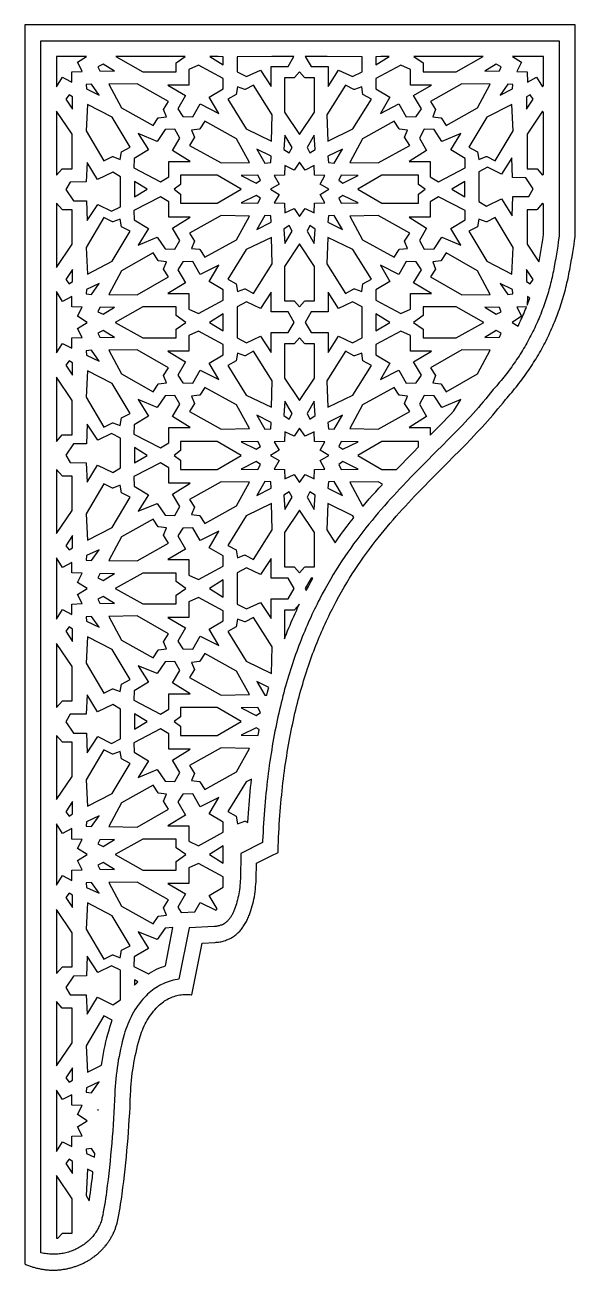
# Model space of a CAD drawing. Extents: x -1513 to 1512, y -590 to 595.
# Drawn here: x -522 to 0, y -590 to 590 of the extents above; entities that cross this region are included whole.
import ezdxf

# ---------------------------------------------------------------- set-up
doc = ezdxf.new("R2010")
doc.units = 0
doc.layers.add('LAYER_1', color=18, linetype='CONTINUOUS')
doc.layers.add('LAYER_2', color=150, linetype='CONTINUOUS')

msp = doc.modelspace()

# ---------------------------------------------------------------- linework, layer by layer
at = {"layer": 'LAYER_1'}
for points in [[(-522, -584), (-521.2, -584.4), (-520.4, -584.8), (-519.5, -585.1), (-518.7, -585.4), (-517.8, -585.7), (-517, -586.1), (-516.1, -586.3), (-515.3, -586.6), (-514.4, -586.9), (-513.6, -587.1), (-512.7, -587.4), (-511.9, -587.6), (-511, -587.8), (-510.2, -588.1), (-509.3, -588.2), (-508.4, -588.4), (-507.6, -588.6), (-506.7, -588.8), (-505.9, -588.9), (-505, -589), (-504.1, -589.2), (-503.3, -589.3), (-502.4, -589.4), (-501.6, -589.5), (-500.7, -589.6), (-499.9, -589.6), (-499, -589.7), (-498.1, -589.7), (-497.3, -589.7), (-496.4, -589.8), (-495.6, -589.8), (-494.7, -589.8), (-493.9, -589.8), (-493, -589.7), (-492.2, -589.7), (-491.3, -589.7), (-490.5, -589.6), (-489.6, -589.5), (-488.8, -589.5), (-487.9, -589.4), (-487.1, -589.3), (-486.3, -589.2), (-485.4, -589), (-484.6, -588.9), (-483.8, -588.8), (-483, -588.6), (-482.1, -588.5), (-481.3, -588.3), (-480.5, -588.1), (-479.7, -587.9), (-478.9, -587.7), (-478.1, -587.5), (-477.3, -587.3), (-476.5, -587), (-475.7, -586.8), (-474.9, -586.5), (-474.1, -586.3), (-473.3, -586), (-472.5, -585.7), (-471.7, -585.4), (-471, -585.1), (-470.2, -584.8), (-469.4, -584.5), (-468.7, -584.2), (-467.9, -583.8), (-467.2, -583.5), (-466.4, -583.1), (-465.7, -582.7), (-464.9, -582.4), (-464.2, -582), (-463.5, -581.6), (-462.8, -581.2), (-462.1, -580.8), (-461.3, -580.3), (-460.6, -579.9), (-459.9, -579.5), (-459.3, -579), (-458.6, -578.6), (-457.9, -578.1), (-457.2, -577.6), (-456.6, -577.1), (-455.9, -576.6), (-455.3, -576.1), (-454.6, -575.6), (-454, -575.1), (-453.3, -574.6), (-452.7, -574), (-452.1, -573.5), (-451.5, -572.9), (-450.9, -572.4), (-450.3, -571.8), (-449.7, -571.2), (-449.1, -570.6), (-448.6, -570), (-448, -569.4), (-447.5, -568.8), (-446.9, -568.2), (-446.4, -567.6), (-445.8, -567), (-445.3, -566.3), (-444.8, -565.7), (-444.3, -565), (-443.8, -564.3), (-443.3, -563.7), (-442.8, -563), (-442.4, -562.3), (-441.9, -561.6), (-441.5, -560.9), (-441, -560.2), (-440.6, -559.5), (-440.2, -558.8), (-439.8, -558), (-439.4, -557.3), (-439, -556.6), (-438.6, -555.8), (-438.2, -555), (-437.9, -554.3), (-437.5, -553.5), (-437.2, -552.7), (-436.9, -551.9), (-436.6, -551.2), (-436.3, -550.4), (-436, -549.6), (-435.7, -548.7), (-435.4, -547.9), (-435.1, -547.1), (-434.9, -546.3), (-434.7, -545.4), (-434.3, -543.8), (-433.6, -540.6), (-433, -537.3), (-432.4, -534), (-431.8, -530.7), (-431.3, -527.4), (-430.7, -524.1), (-430.3, -520.8), (-429.8, -517.4), (-429.1, -511.6), (-428.3, -505.8), (-427.7, -499.9), (-427, -494.1), (-426.4, -488.2), (-425.8, -482.4), (-425.3, -476.5), (-424.8, -470.7), (-424.3, -464.8), (-423.8, -458.9), (-423.4, -453), (-423.1, -447.1), (-422.7, -441.2), (-422.4, -435.3), (-422.1, -429.4), (-421.9, -423.5), (-421.7, -420.1), (-421.5, -416.7), (-421.2, -413.4), (-420.9, -410), (-420.6, -406.6), (-420.2, -403.3), (-419.7, -400), (-419.2, -396.6), (-418.7, -393.3), (-418.1, -390.1), (-417.4, -386.8), (-416.7, -383.5), (-416, -380.3), (-415.2, -377.1), (-414.4, -373.9), (-413.5, -370.7), (-412.9, -368.6), (-412.2, -366.5), (-411.5, -364.5), (-410.7, -362.5), (-409.8, -360.5), (-409, -358.5), (-408, -356.6), (-407.1, -354.8), (-406, -353), (-405, -351.2), (-403.9, -349.5), (-402.7, -347.8), (-401.5, -346.2), (-400.2, -344.6), (-399, -343.1), (-397.6, -341.6), (-396.5, -340.5), (-395.4, -339.5), (-394.3, -338.4), (-393.2, -337.5), (-392, -336.5), (-390.8, -335.7), (-389.6, -334.8), (-388.4, -334.1), (-387.1, -333.3), (-385.9, -332.6), (-384.6, -332), (-383.3, -331.4), (-382, -330.9), (-380.7, -330.4), (-379.3, -330), (-378, -329.7), (-376.6, -329.3), (-375.2, -329.1), (-373.8, -328.9), (-372.4, -328.7), (-371, -328.6), (-369.6, -328.6), (-368.2, -328.6), (-366.8, -328.7), (-365.3, -328.8), (-364.2, -329), (-363.8, -329), (-354, -279.9), (-341.8, -279.3), (-340.7, -279.2), (-339.6, -279.1), (-338.5, -279), (-337.4, -278.8), (-336.3, -278.6), (-335.2, -278.3), (-334.1, -278), (-333, -277.7), (-331.9, -277.4), (-330.8, -277), (-329.8, -276.6), (-329, -276.3), (-328.2, -276), (-327.4, -275.6), (-326.7, -275.2), (-325.9, -274.8), (-325.1, -274.3), (-324.4, -273.8), (-323.7, -273.3), (-322.9, -272.8), (-322.2, -272.2), (-321.5, -271.6), (-320.8, -271), (-320.1, -270.3), (-319.4, -269.6), (-318.8, -268.9), (-318.1, -268.2), (-317.4, -267.5), (-316.8, -266.7), (-316.2, -265.9), (-315.6, -265), (-315, -264.2), (-314.4, -263.3), (-313.8, -262.4), (-313.2, -261.5), (-312.7, -260.5), (-312.1, -259.5), (-311.6, -258.5), (-311.1, -257.5), (-310.6, -256.4), (-310.1, -255.3), (-309.7, -254.2), (-309.2, -253.1), (-308.5, -251.1), (-307.8, -249), (-307.1, -247), (-306.5, -244.8), (-305.9, -242.7), (-305.4, -240.5), (-305, -238.3), (-304.5, -236.1), (-304.1, -233.7), (-303.8, -231.4), (-303.5, -229), (-303.3, -226.6), (-303.1, -224.2), (-302.9, -221.8), (-302.8, -219.4), (-302.6, -204.3), (-288.1, -196.9), (-282.7, -194.3), (-282.1, -194), (-282.1, -192.3), (-281.9, -188.1), (-281.7, -183.8), (-281.5, -179.7), (-281.3, -175.5), (-281.1, -171.4), (-280.9, -167.3), (-280.6, -163.3), (-280.3, -159.2), (-280, -155.2), (-279.7, -151.3), (-279.4, -147.4), (-279, -143.5), (-278.6, -139.6), (-278.2, -135.8), (-277.8, -132), (-277.4, -128.2), (-276.9, -124.5), (-276.5, -120.8), (-276, -117.1), (-275.5, -113.4), (-275, -109.8), (-274.5, -106.2), (-273.9, -102.7), (-273.3, -99.2), (-272.8, -95.7), (-272.2, -92.2), (-271.5, -88.7), (-270.9, -85.3), (-270.3, -81.9), (-269.6, -78.6), (-268.9, -75.3), (-268.2, -72), (-267.5, -68.7), (-266.8, -65.4), (-266.1, -62.2), (-265.3, -59), (-264.5, -55.9), (-263.7, -52.7), (-262.9, -49.6), (-262.1, -46.5), (-261.3, -43.5), (-260.5, -40.4), (-259.6, -37.4), (-258.7, -34.5), (-257.8, -31.5), (-256.9, -28.6), (-256, -25.7), (-255.1, -22.8), (-254.2, -19.9), (-253.2, -17.1), (-252.2, -14.3), (-251.3, -11.5), (-250.3, -8.8), (-249.3, -6), (-248.3, -3.3), (-247.2, -0.6), (-246.2, 2), (-245.1, 4.7), (-244.1, 7.3), (-243, 9.9), (-241.9, 12.4), (-240.8, 15), (-239.7, 17.5), (-238.6, 20), (-237.5, 22.5), (-236.3, 24.9), (-235.2, 27.4), (-234, 29.8), (-232.9, 32.2), (-231.7, 34.6), (-230.5, 36.9), (-229.3, 39.3), (-226.9, 43.8), (-224.4, 48.4), (-221.9, 52.8), (-219.4, 57.2), (-216.8, 61.4), (-214.3, 65.7), (-211.7, 69.8), (-209, 73.9), (-206.3, 77.9), (-203.7, 81.8), (-201, 85.7), (-198.2, 89.5), (-195.5, 93.2), (-192.7, 96.9), (-189.9, 100.5), (-187.1, 104.1), (-184.3, 107.6), (-181.5, 111.1), (-178.6, 114.5), (-175.8, 117.9), (-172.9, 121.2), (-170, 124.5), (-167.2, 127.7), (-164.3, 130.9), (-161.4, 134.1), (-158.5, 137.2), (-155.6, 140.3), (-152.7, 143.4), (-149.8, 146.4), (-144, 152.4), (-138.3, 158.2), (-132.5, 164), (-121.2, 175.4), (-115.6, 181), (-110, 186.6), (-104.5, 192.2), (-99.1, 197.8), (-96.5, 200.6), (-93.8, 203.4), (-91.2, 206.2), (-88.6, 209), (-86, 211.8), (-83.5, 214.7), (-81, 217.5), (-78.5, 220.4), (-76, 223.3), (-73.6, 226.2), (-71.2, 229.1), (-68.8, 232), (-66.5, 235), (-65, 236.6), (-63.5, 238.3), (-62.1, 240), (-60.6, 241.7), (-59.2, 243.4), (-57.8, 245.1), (-56.4, 246.8), (-55, 248.5), (-53.7, 250.3), (-52.3, 252), (-51, 253.8), (-49.7, 255.5), (-48.4, 257.3), (-47.1, 259.1), (-45.9, 260.9), (-44.6, 262.7), (-43.4, 264.5), (-42.2, 266.4), (-41, 268.2), (-39.8, 270), (-38.7, 271.9), (-37.5, 273.7), (-36.4, 275.6), (-35.3, 277.5), (-34.2, 279.4), (-33.1, 281.3), (-32.1, 283.2), (-31, 285.1), (-30, 287), (-29, 288.9), (-28, 290.8), (-27.1, 292.8), (-26.1, 294.7), (-25.2, 296.7), (-24.3, 298.6), (-23.4, 300.6), (-22.5, 302.6), (-21.6, 304.6), (-20.8, 306.5), (-19.9, 308.5), (-19.1, 310.5), (-18.3, 312.6), (-17.6, 314.6), (-16.8, 316.6), (-16.1, 318.6), (-15.4, 320.6), (-14.7, 322.7), (-14, 324.7), (-13.3, 326.8), (-12.7, 328.8), (-12, 330.9), (-11.4, 333), (-10.8, 335), (-10.3, 337.1), (-9.7, 339.2), (-9.2, 341.3), (-8.7, 343.4), (-8.2, 345.5), (-7.7, 347.6), (-7.2, 349.7), (-6.8, 351.8), (-6.4, 353.9), (-6, 356), (-5.6, 358.1), (-5.2, 360.2), (-4.8, 362.2), (-4.1, 366.3), (-3.4, 370.4), (-2.7, 374.3), (-2.1, 378.2), (-1.5, 382), (-1, 385.6), (-0.5, 389.1), (-0.5, 590), (-522, 590)], [(-492, 531.4), (-486.4, 540.4), (-484.1, 539.3), (-477.7, 535.8), (-477.4, 545.6), (-467.6, 546), (-471, 552.4), (-472.2, 554.7), (-463.6, 560), (-492, 560)], [(-410.2, 545.7), (-378.7, 545.7), (-378.7, 554), (-370, 560), (-435.8, 560)], [(-334, 552.2), (-334, 559.8), (-338.7, 560), (-346.7, 560)], [(-320.9, 559.8), (-320.9, 545.6), (-311.9, 541), (-298.6, 547.2), (-288.6, 531.8), (-288.6, 550.6), (-272.5, 550.6), (-267, 560), (-287.9, 560)], [(-250.8, 550.6), (-234.7, 550.6), (-234.7, 531.8), (-224.8, 547.2), (-211.4, 541), (-202.4, 545.6), (-202.4, 559.8), (-235.5, 560), (-256.4, 560)], [(-189.3, 559.8), (-189.3, 552.2), (-176.6, 560), (-184.6, 560)], [(-144.6, 554), (-144.6, 545.7), (-113.2, 545.7), (-87.5, 560), (-153.4, 560)], [(-51.2, 554.7), (-55.8, 546), (-45.9, 545.6), (-45.6, 535.8), (-37, 540.4), (-31.3, 531.4), (-30.5, 532.7), (-30.5, 560), (-59.7, 560)], [(-452.8, 550.3), (-451, 546.4), (-437.1, 546.1), (-448, 552.8)], [(-366.7, 547.8), (-366.7, 533), (-386.7, 533), (-369.7, 523), (-377.1, 510.4), (-372.2, 503.2), (-362.8, 502.8), (-355.8, 515.1), (-338.2, 506.2), (-347.3, 521.7), (-334, 529.6), (-334, 539.2), (-357.6, 551.9)], [(-266.4, 540.1), (-266.8, 539.9), (-275.9, 539.9), (-275.9, 507.4), (-261.7, 486.1), (-247.4, 507.4), (-247.4, 539.9), (-256.5, 539.9), (-257, 540.1), (-261.7, 545.7)], [(-189.3, 539.2), (-189.3, 529.6), (-176, 521.7), (-185.1, 506.2), (-167.5, 515.1), (-160.5, 502.8), (-151.2, 503.2), (-146.2, 510.4), (-153.6, 523), (-136.7, 533), (-156.6, 533), (-156.6, 547.8), (-165.7, 551.9)], [(-86.2, 546.1), (-72.3, 546.4), (-70.6, 550.3), (-75.3, 552.8)], [(-492, 531.3), (-492, 531.3), (-492, 531.4), (-492, 531.4)], [(-463.9, 533.4), (-463.5, 529.3), (-451.7, 523.6), (-458.9, 533.9)], [(-442.4, 533.9), (-430.4, 511.5), (-400.6, 494.6), (-395.8, 501.9), (-395.4, 502.1), (-387.9, 503), (-390.6, 509.9), (-385.8, 517.4), (-415.6, 534.3)], [(-313.1, 528.7), (-313.6, 528.7), (-320.6, 531.2), (-321.7, 524), (-329.8, 519.6), (-312.2, 491.5), (-288.4, 479.8), (-287.6, 504.9), (-305.3, 533)], [(-235.7, 504.9), (-234.9, 479.8), (-211.1, 491.5), (-193.5, 519.6), (-201.6, 524), (-202.7, 531.2), (-209.7, 528.7), (-210.2, 528.7), (-218.1, 533)], [(-137.5, 517.4), (-132.7, 509.9), (-135.4, 503), (-127.9, 502.1), (-127.5, 501.9), (-122.8, 494.6), (-93, 511.5), (-80.9, 533.9), (-107.7, 534.3)], [(-71.6, 523.6), (-59.8, 529.3), (-59.4, 533.4), (-64.4, 533.9)], [(-483.2, 519.8), (-477, 510.2), (-476.9, 521.8), (-480.2, 523.9)], [(-46.4, 521.8), (-46.4, 510.2), (-40.2, 519.8), (-43.2, 523.9)], [(-492, 447.5), (-486.8, 453.6), (-486.4, 453.8), (-477.3, 453.8), (-477.3, 486.4), (-492, 508.3)], [(-464.1, 489.5), (-447.1, 461.1), (-439.1, 465.2), (-438.6, 465.3), (-431.6, 462.6), (-430.4, 469.8), (-422.2, 474.1), (-439.2, 502.5), (-462.7, 514.6)], [(-84.1, 502.5), (-101.1, 474.1), (-92.9, 469.8), (-91.7, 462.6), (-84.7, 465.3), (-84.2, 465.2), (-76.3, 461.1), (-59.3, 489.5), (-60.6, 514.6)], [(-46, 486.4), (-46, 453.8), (-37, 453.8), (-36.5, 453.6), (-31.3, 447.5), (-30.5, 448.5), (-30.5, 507.1), (-31.3, 508.3)], [(-356.1, 491.5), (-356.5, 491.2), (-364, 490.3), (-361.2, 483.5), (-366, 475.9), (-336.1, 459.2), (-309.2, 459.8), (-321.5, 482.1), (-351.4, 498.8)], [(-201.9, 482.1), (-214.1, 459.8), (-187.3, 459.2), (-157.3, 475.9), (-162.1, 483.5), (-159.3, 490.3), (-166.8, 491.2), (-167.3, 491.5), (-171.9, 498.8)], [(-389.1, 490.8), (-396.6, 479.7), (-414.6, 487.2), (-404.9, 471.5), (-418.5, 463.4), (-418.7, 454.5), (-393.4, 441.4), (-385.5, 446.1), (-385.5, 460.6), (-365.5, 460.6), (-382.2, 471), (-375.3, 482.7), (-379.8, 491.2)], [(-276.5, 472.1), (-271.4, 468.8), (-268.7, 473.9), (-275.5, 485.6)], [(-254.6, 473.9), (-251.9, 468.8), (-246.8, 472.1), (-247.8, 485.6)], [(-148.1, 482.7), (-141.2, 471), (-157.9, 460.6), (-137.8, 460.6), (-137.8, 446.1), (-129.9, 441.4), (-104.7, 454.5), (-104.8, 463.4), (-118.4, 471.5), (-108.8, 487.2), (-126.7, 479.7), (-134.2, 490.8), (-143.6, 491.2)], [(-294.5, 459.1), (-288.9, 459.5), (-288.5, 465.5), (-302.2, 472.3)], [(-234.9, 465.5), (-234.4, 459.5), (-228.8, 459.1), (-221.1, 472.3)], [(-70.4, 448.6), (-83.5, 455.1), (-91.8, 450.8), (-91.8, 422.6), (-84.5, 418.2), (-70.1, 425.2), (-60.2, 409), (-59.4, 427.4), (-44.3, 427.5), (-40.1, 434.6), (-47.3, 445.2), (-59.9, 445.3), (-60.4, 464)], [(-463.9, 441.2), (-479, 441.1), (-483.3, 434), (-476, 423.3), (-463.5, 423.2), (-463, 404.6), (-453, 420), (-439.8, 413.5), (-431.5, 417.8), (-431.5, 446), (-438.8, 450.4), (-453.2, 443.4), (-463.1, 459.6)], [(-266.8, 452.4), (-275.5, 456.7), (-275.8, 447.5), (-285.6, 447.2), (-281, 439.1), (-289.3, 434.3), (-281, 429.4), (-285.6, 421.4), (-275.8, 421.1), (-275.5, 411.9), (-266.8, 416.2), (-261.7, 408.5), (-256.5, 416.2), (-247.8, 411.9), (-247.5, 421.1), (-237.7, 421.4), (-242.3, 429.4), (-234, 434.3), (-242.3, 439.1), (-237.7, 447.2), (-247.5, 447.5), (-247.8, 456.7), (-256.5, 452.4), (-261.7, 460.1)], [(-418.2, 427), (-406, 434.3), (-418.2, 441.5)], [(-374.6, 438.8), (-380.7, 434.3), (-374.6, 429.7), (-374.6, 421), (-339.7, 421), (-317, 434.3), (-339.7, 447.6), (-374.6, 447.6)], [(-317.1, 447.3), (-302.8, 440.1), (-298.7, 442.9), (-301.2, 447.5)], [(-224.6, 442.9), (-220.5, 440.1), (-206.2, 447.3), (-222.2, 447.5)], [(-206.4, 434.3), (-183.6, 421), (-148.8, 421), (-148.8, 429.7), (-142.6, 434.3), (-148.8, 438.8), (-148.8, 447.6), (-183.6, 447.6)], [(-117.4, 434.3), (-105.1, 427.1), (-105.1, 441.6)], [(-418.7, 414.1), (-418.5, 405.2), (-404.9, 397.1), (-414.6, 381.4), (-396.6, 388.9), (-389.1, 377.8), (-379.8, 377.4), (-375.3, 385.9), (-382.2, 397.5), (-365.5, 408), (-385.5, 408), (-385.5, 422.5), (-393.4, 427.2)], [(-317.1, 421.3), (-301.2, 421.1), (-298.7, 425.7), (-302.8, 428.4)], [(-224.6, 425.7), (-222.2, 421.1), (-206.2, 421.3), (-220.5, 428.4)], [(-137.8, 422.5), (-137.8, 408), (-157.9, 408), (-141.2, 397.5), (-148.1, 385.9), (-143.6, 377.4), (-134.2, 377.8), (-126.7, 388.9), (-108.8, 381.4), (-118.4, 397.1), (-104.8, 405.2), (-104.7, 414.1), (-129.9, 427.2)], [(-492, 360.3), (-477.3, 382.2), (-477.3, 414.8), (-486.4, 414.8), (-486.8, 415), (-492, 421.1)], [(-36.5, 415), (-37, 414.8), (-46, 414.8), (-46, 382.2), (-34.8, 365.4), (-34.3, 367.6), (-33.6, 371.5), (-33, 375.4), (-32.3, 379.2), (-31.8, 382.9), (-31.2, 386.5), (-30.5, 391.3), (-30.5, 420.1), (-31.3, 421.1)], [(-464.1, 379), (-462.7, 354), (-439.2, 366.1), (-422.2, 394.5), (-430.4, 398.8), (-431.6, 406), (-438.6, 403.3), (-439.1, 403.3), (-447.1, 407.5)], [(-366, 392.6), (-361.2, 385.1), (-364, 378.3), (-356.5, 377.4), (-356.1, 377.1), (-351.4, 369.8), (-321.5, 386.5), (-309.2, 408.8), (-336.1, 409.3)], [(-302.2, 396.3), (-288.5, 403.1), (-288.9, 409.1), (-294.5, 409.5)], [(-234.4, 409.1), (-234.9, 403.1), (-221.1, 396.3), (-228.8, 409.5)], [(-214.1, 408.8), (-201.9, 386.5), (-171.9, 369.8), (-167.3, 377.1), (-166.8, 377.4), (-159.3, 378.3), (-162.1, 385.1), (-157.3, 392.6), (-187.3, 409.3)], [(-84.2, 403.3), (-84.7, 403.3), (-91.7, 406), (-92.9, 398.8), (-101.1, 394.5), (-84.1, 366.1), (-60.6, 354), (-59.3, 379), (-76.3, 407.5)], [(-276.5, 396.5), (-275.5, 383), (-268.7, 394.7), (-271.4, 399.8)], [(-254.6, 394.7), (-247.8, 383), (-246.8, 396.5), (-251.9, 399.8)], [(-312.2, 377.1), (-329.8, 349), (-321.7, 344.6), (-320.6, 337.4), (-313.6, 339.9), (-313.1, 339.9), (-305.3, 335.6), (-287.6, 363.7), (-288.4, 388.7)], [(-275.9, 361.2), (-275.9, 328.7), (-266.8, 328.7), (-266.4, 328.4), (-261.7, 322.9), (-257, 328.4), (-256.5, 328.7), (-247.4, 328.7), (-247.4, 361.2), (-261.7, 382.5)], [(-235.7, 363.7), (-218.1, 335.6), (-210.2, 339.9), (-209.7, 339.9), (-202.7, 337.4), (-201.6, 344.6), (-193.5, 349), (-211.1, 377.1), (-234.9, 388.7)], [(-430.4, 357.1), (-442.4, 334.7), (-415.6, 334.3), (-385.8, 351.2), (-390.6, 358.7), (-387.9, 365.6), (-395.4, 366.4), (-395.8, 366.7), (-400.6, 374)], [(-372.2, 365.4), (-377.1, 358.1), (-369.7, 345.5), (-386.7, 335.6), (-366.7, 335.6), (-366.7, 320.8), (-357.6, 316.6), (-334, 329.3), (-334, 339), (-347.3, 346.9), (-338.2, 362.4), (-355.8, 353.5), (-362.8, 365.8)], [(-167.5, 353.5), (-185.1, 362.4), (-176, 346.9), (-189.3, 339), (-189.3, 329.3), (-165.7, 316.6), (-156.6, 320.8), (-156.6, 335.6), (-136.7, 335.6), (-153.6, 345.5), (-146.2, 358.1), (-151.2, 365.4), (-160.5, 365.8)], [(-127.5, 366.7), (-127.9, 366.4), (-135.4, 365.6), (-132.7, 358.7), (-137.5, 351.2), (-107.7, 334.3), (-80.9, 334.7), (-93, 357.1), (-122.8, 374)], [(-483.2, 348.8), (-480.2, 344.7), (-476.9, 346.8), (-477, 358.4)], [(-46.4, 346.8), (-43.2, 344.7), (-40.2, 348.8), (-46.4, 358.4)], [(-463.5, 339.3), (-463.9, 335.2), (-458.9, 334.7), (-451.7, 345)], [(-64.4, 334.7), (-59.4, 335.2), (-59.8, 339.3), (-71.6, 345)], [(-492, 279.2), (-486.4, 288.3), (-477.7, 283.7), (-477.4, 293.5), (-467.6, 293.8), (-472.2, 302.5), (-463.1, 308.2), (-472.2, 313.9), (-467.6, 322.6), (-477.4, 322.9), (-477.7, 332.8), (-486.4, 328.1), (-492, 337.3)], [(-298.6, 321.3), (-311.9, 327.6), (-320.9, 323), (-320.9, 308.2), (-320.9, 293.4), (-311.9, 288.8), (-298.6, 295.1), (-288.6, 279.6), (-288.6, 298.5), (-272.5, 298.5), (-266.9, 308.2), (-272.5, 318), (-288.6, 318), (-288.6, 336.8)], [(-234.7, 318), (-250.8, 318), (-256.4, 308.2), (-250.8, 298.5), (-234.7, 298.5), (-234.7, 279.6), (-224.8, 295.1), (-211.4, 288.8), (-202.4, 293.4), (-202.4, 308.2), (-202.4, 323), (-211.4, 327.6), (-224.8, 321.3), (-234.7, 336.8)], [(-45.9, 324.5), (-45.6, 325.2), (-45, 327), (-44.3, 328.7), (-43.7, 330.5), (-43.3, 331.5), (-45.6, 332.8)], [(-451, 322.2), (-452.8, 318.3), (-448, 315.8), (-437.1, 322.5)], [(-436.4, 308.2), (-410.2, 293.6), (-378.7, 293.6), (-378.7, 301.8), (-369.6, 308.2), (-378.7, 314.6), (-378.7, 322.9), (-410.2, 322.9)], [(-144.6, 314.6), (-153.8, 308.2), (-144.6, 301.8), (-144.6, 293.6), (-113.2, 293.6), (-86.9, 308.2), (-113.2, 322.9), (-144.6, 322.9)], [(-75.3, 315.8), (-70.6, 318.3), (-72.3, 322.2), (-86.2, 322.5)], [(-55.8, 322.6), (-51.2, 313.9), (-60.2, 308.2), (-54.6, 304.7), (-53.9, 306.1), (-53.1, 307.8), (-52.3, 309.5), (-51.5, 311.2), (-50.7, 312.9), (-49.9, 314.7), (-49.2, 316.4), (-48.4, 318.2), (-47.7, 319.9), (-47, 321.7), (-46.5, 322.9)], [(-347.2, 308.2), (-334, 300.1), (-334, 308.2), (-334, 316.4)], [(-189.3, 308.2), (-189.3, 300.1), (-176.1, 308.2), (-189.3, 316.4)], [(-452.8, 298.1), (-451, 294.3), (-437.1, 293.9), (-448, 300.6)], [(-366.7, 295.6), (-366.7, 280.9), (-386.7, 280.9), (-369.7, 270.9), (-377.1, 258.3), (-372.2, 251), (-362.8, 250.7), (-355.8, 262.9), (-338.2, 254), (-347.3, 269.5), (-334, 277.4), (-334, 287.1), (-357.6, 299.8)], [(-189.3, 287.1), (-189.3, 277.4), (-176, 269.5), (-185.1, 254), (-167.5, 262.9), (-160.5, 250.7), (-151.2, 251), (-146.2, 258.3), (-153.6, 270.9), (-136.7, 280.9), (-156.6, 280.9), (-156.6, 295.6), (-165.7, 299.8)], [(-86.2, 293.9), (-72.3, 294.3), (-70.6, 298.1), (-75.3, 300.6)], [(-266.4, 288), (-266.8, 287.8), (-275.9, 287.8), (-275.9, 255.2), (-261.7, 234), (-247.4, 255.2), (-247.4, 287.8), (-256.5, 287.8), (-257, 288), (-261.7, 293.5)], [(-483.2, 267.6), (-477, 258), (-476.9, 269.7), (-480.2, 271.8)], [(-463.9, 281.3), (-463.5, 277.1), (-451.7, 271.5), (-458.9, 281.7)], [(-442.4, 281.8), (-430.4, 259.4), (-400.6, 242.5), (-395.8, 249.7), (-395.4, 250), (-387.9, 250.9), (-390.6, 257.7), (-385.8, 265.2), (-415.6, 282.1)], [(-313.1, 276.6), (-313.6, 276.5), (-320.6, 279.1), (-321.7, 271.8), (-329.8, 267.4), (-312.2, 239.3), (-288.4, 227.7), (-287.6, 252.7), (-305.3, 280.8)], [(-235.7, 252.7), (-234.9, 227.7), (-211.1, 239.3), (-193.5, 267.4), (-201.6, 271.8), (-202.7, 279.1), (-209.7, 276.5), (-210.2, 276.6), (-218.1, 280.8)], [(-137.5, 265.2), (-132.7, 257.7), (-135.4, 250.9), (-127.9, 250), (-127.5, 249.7), (-122.8, 242.5), (-93, 259.4), (-80.9, 281.8), (-107.7, 282.1)], [(-464.1, 237.4), (-447.1, 209), (-439.1, 213.1), (-438.6, 213.1), (-431.6, 210.4), (-430.4, 217.7), (-422.2, 221.9), (-439.2, 250.3), (-462.7, 262.4)], [(-492, 195.4), (-486.8, 201.5), (-486.4, 201.7), (-477.3, 201.7), (-477.3, 234.2), (-492, 256.2)], [(-389.1, 238.6), (-396.6, 227.6), (-414.6, 235.1), (-404.9, 219.3), (-418.5, 211.2), (-418.7, 202.3), (-393.4, 189.2), (-385.5, 193.9), (-385.5, 208.5), (-365.5, 208.5), (-382.2, 218.9), (-375.3, 230.6), (-379.8, 239)], [(-356.1, 239.3), (-356.5, 239.1), (-364, 238.1), (-361.2, 231.3), (-366, 223.8), (-336.1, 207.1), (-309.2, 207.6), (-321.5, 229.9), (-351.4, 246.6)], [(-201.9, 229.9), (-214.1, 207.6), (-187.3, 207.1), (-157.3, 223.8), (-162.1, 231.3), (-159.3, 238.1), (-166.8, 239.1), (-167.3, 239.3), (-171.9, 246.6)], [(-148.1, 230.6), (-141.2, 218.9), (-157.9, 208.5), (-137.8, 208.5), (-137.8, 201.2), (-136.8, 202.2), (-131.4, 207.7), (-126, 213.2), (-120.7, 218.6), (-118.2, 221.2), (-115.7, 223.9), (-115.4, 224.2), (-108.8, 235.1), (-126.7, 227.6), (-134.2, 238.6), (-143.6, 239)], [(-276.5, 219.9), (-271.4, 216.6), (-268.7, 221.8), (-275.5, 233.4)], [(-254.6, 221.8), (-251.9, 216.6), (-246.8, 219.9), (-247.8, 233.4)], [(-294.5, 206.9), (-288.9, 207.3), (-288.5, 213.3), (-302.2, 220.2)], [(-234.9, 213.3), (-234.4, 207.3), (-228.8, 206.9), (-221.1, 220.2)], [(-463.5, 193.2), (-476, 193.1), (-483.3, 182.4), (-479, 175.4), (-463.9, 175.2), (-463.1, 156.8), (-453.2, 173), (-438.8, 166), (-431.5, 170.5), (-431.5, 198.6), (-439.8, 202.9), (-453, 196.5), (-463, 211.8)], [(-266.8, 200.2), (-275.5, 204.5), (-275.8, 195.4), (-285.6, 195.1), (-281, 187), (-289.3, 182.1), (-281, 177.3), (-285.6, 169.2), (-275.8, 168.9), (-275.5, 159.8), (-266.8, 164.1), (-261.7, 156.3), (-256.5, 164.1), (-247.8, 159.8), (-247.5, 168.9), (-237.7, 169.2), (-242.3, 177.3), (-234, 182.1), (-242.3, 187), (-237.7, 195.1), (-247.5, 195.4), (-247.8, 204.5), (-256.5, 200.2), (-261.7, 208)], [(-418.2, 175), (-406, 182.1), (-418.2, 189.5)], [(-374.6, 186.7), (-380.7, 182.1), (-374.6, 177.6), (-374.6, 168.8), (-339.7, 168.8), (-317, 182.1), (-339.7, 195.4), (-374.6, 195.4)], [(-317.1, 195.1), (-302.8, 188), (-298.7, 190.7), (-301.2, 195.4)], [(-224.6, 190.7), (-220.5, 188), (-206.2, 195.1), (-222.2, 195.4)], [(-206.4, 182.1), (-183.6, 168.8), (-169.8, 168.8), (-165.5, 173.3), (-159.6, 179.3), (-153.8, 185.2), (-148.8, 190.2), (-148.8, 195.4), (-183.6, 195.4)], [(-492, 108.1), (-477.3, 130), (-477.3, 162.6), (-486.4, 162.6), (-486.8, 162.8), (-492, 168.9)], [(-418.7, 162), (-418.5, 153.1), (-404.9, 144.9), (-414.6, 129.2), (-396.6, 136.7), (-389.1, 125.6), (-379.8, 125.2), (-375.3, 133.7), (-382.2, 145.4), (-365.5, 155.8), (-385.5, 155.8), (-385.5, 170.3), (-393.4, 175.1)], [(-317.1, 169.2), (-301.2, 168.9), (-298.7, 173.6), (-302.8, 176.3)], [(-224.6, 173.6), (-222.2, 168.9), (-206.2, 169.2), (-220.5, 176.3)], [(-464.1, 126.9), (-462.7, 101.9), (-439.2, 113.9), (-422.2, 142.4), (-430.4, 146.6), (-431.6, 153.9), (-438.6, 151.2), (-439.1, 151.2), (-447.1, 155.3)], [(-366, 140.5), (-361.2, 133), (-364, 126.1), (-356.5, 125.2), (-356.1, 124.9), (-351.4, 117.7), (-321.5, 134.4), (-309.2, 156.7), (-336.1, 157.2)], [(-302.2, 144.1), (-288.5, 151), (-288.9, 157), (-294.5, 157.3)], [(-234.4, 157), (-234.9, 151), (-221.1, 144.1), (-228.8, 157.3)], [(-214.1, 156.7), (-201.9, 134.4), (-201.4, 134.1), (-198.6, 137.4), (-195.6, 140.9), (-192.5, 144.3), (-189.5, 147.7), (-186.5, 151.1), (-183.5, 154.4), (-183.1, 154.8), (-187.3, 157.2)], [(-276.5, 144.4), (-275.5, 130.8), (-268.7, 142.5), (-271.4, 147.7)], [(-254.6, 142.5), (-247.8, 130.8), (-246.8, 144.4), (-251.9, 147.7)], [(-312.2, 125), (-329.8, 96.9), (-321.7, 92.5), (-320.6, 85.2), (-313.6, 87.8), (-313.1, 87.7), (-305.3, 83.4), (-287.6, 111.5), (-288.4, 136.6)], [(-275.9, 109.1), (-275.9, 76.5), (-266.8, 76.5), (-266.4, 76.3), (-261.7, 70.8), (-257, 76.3), (-256.5, 76.5), (-247.4, 76.5), (-247.4, 109.1), (-261.7, 130.3)], [(-235.7, 111.5), (-228, 99.3), (-225.4, 103), (-222.5, 107.1), (-219.6, 111.1), (-216.6, 115.1), (-213.6, 118.9), (-210.6, 122.7), (-210.1, 123.4), (-211.1, 125), (-234.9, 136.6)], [(-430.4, 104.9), (-442.4, 82.5), (-415.6, 82.2), (-385.8, 99.1), (-390.6, 106.5), (-387.9, 113.4), (-395.4, 114.3), (-395.8, 114.5), (-400.6, 121.8)], [(-483.2, 96.6), (-480.2, 92.5), (-476.9, 94.6), (-477, 106.3)], [(-372.2, 113.2), (-377.1, 106), (-369.7, 93.4), (-386.7, 83.4), (-366.7, 83.4), (-366.7, 68.6), (-357.6, 64.5), (-334, 77.2), (-334, 86.9), (-347.3, 94.7), (-338.2, 110.3), (-355.8, 101.4), (-362.8, 113.6)], [(-492, 27), (-486.4, 36.1), (-477.7, 31.5), (-477.4, 41.3), (-467.6, 41.7), (-472.2, 50.4), (-463.1, 56.1), (-472.2, 61.8), (-467.6, 70.5), (-477.4, 70.8), (-477.7, 80.6), (-486.4, 76), (-492, 85.1)], [(-463.5, 87.2), (-463.9, 83), (-458.9, 82.5), (-451.7, 92.8)], [(-298.6, 69.2), (-311.9, 75.5), (-320.9, 70.9), (-320.9, 56.1), (-320.9, 41.3), (-311.9, 36.7), (-298.6, 42.9), (-288.6, 27.5), (-288.6, 46.3), (-272.5, 46.3), (-266.9, 56.1), (-272.5, 65.8), (-288.6, 65.8), (-288.6, 84.6)], [(-451, 70), (-452.8, 66.2), (-448, 63.7), (-437.1, 70.3)], [(-436.4, 56.1), (-410.2, 41.4), (-378.7, 41.4), (-378.7, 49.7), (-369.6, 56.1), (-378.7, 62.5), (-378.7, 70.7), (-410.2, 70.7)], [(-347.2, 56.1), (-334, 47.9), (-334, 56.1), (-334, 64.2)], [(-256.4, 56.1), (-255.3, 54.2), (-253.3, 58), (-250.7, 62.9), (-249, 65.8), (-250.8, 65.8)], [(-452.8, 46), (-451, 42.1), (-437.1, 41.8), (-448, 48.5)], [(-366.7, 43.5), (-366.7, 28.7), (-386.7, 28.7), (-369.7, 18.7), (-377.1, 6.1), (-372.2, -1.1), (-362.8, -1.5), (-355.8, 10.8), (-338.2, 1.9), (-347.3, 17.4), (-334, 25.3), (-334, 34.9), (-357.6, 47.6)], [(-266.4, 35.8), (-266.8, 35.6), (-275.9, 35.6), (-275.9, 8.4), (-275.2, 10.2), (-274.1, 13), (-273, 15.9), (-271.8, 18.7), (-270.7, 21.4), (-269.5, 24.2), (-268.3, 26.9), (-267.1, 29.6), (-265.9, 32.3), (-264.7, 35), (-263.5, 37.6), (-262.3, 40.3), (-261.8, 41.2)], [(-463.9, 29.1), (-463.5, 25), (-451.7, 19.3), (-458.9, 29.6)], [(-442.4, 29.6), (-430.4, 7.2), (-400.6, -9.7), (-395.8, -2.4), (-395.4, -2.2), (-387.9, -1.3), (-390.6, 5.6), (-385.8, 13.1), (-415.6, 30)], [(-313.1, 24.4), (-313.6, 24.4), (-320.6, 26.9), (-321.7, 19.7), (-329.8, 15.3), (-312.2, -12.8), (-288.4, -24.4), (-287.6, 0.6), (-305.3, 28.7)], [(-483.2, 15.5), (-477, 5.9), (-476.9, 17.5), (-480.2, 19.6)], [(-492, -56.8), (-486.8, -50.7), (-486.4, -50.5), (-477.3, -50.5), (-477.3, -17.9), (-492, 4)], [(-464.1, -14.8), (-447.1, -43.2), (-439.1, -39.1), (-438.6, -39), (-431.6, -41.7), (-430.4, -34.5), (-422.2, -30.2), (-439.2, -1.8), (-462.7, 10.3)], [(-356.1, -12.8), (-356.5, -13.1), (-364, -14), (-361.2, -20.8), (-366, -28.4), (-336.1, -45.1), (-309.2, -44.5), (-321.5, -22.2), (-351.4, -5.5)], [(-389.1, -13.5), (-396.6, -24.6), (-414.6, -17.1), (-404.9, -32.8), (-418.5, -40.9), (-418.7, -49.8), (-393.4, -62.9), (-385.5, -58.2), (-385.5, -43.7), (-365.5, -43.7), (-382.2, -33.3), (-375.3, -21.6), (-379.8, -13.1)], [(-294.5, -45.2), (-292.7, -45.1), (-292, -42.1), (-291.1, -38.8), (-290.8, -37.7), (-302.2, -32)], [(-463.9, -63.1), (-479, -63.2), (-483.3, -70.3), (-476, -81), (-463.5, -81.1), (-463, -99.7), (-453, -84.3), (-439.8, -90.8), (-431.5, -86.5), (-431.5, -58.3), (-438.8, -53.9), (-453.2, -60.9), (-463.1, -44.7)], [(-374.6, -65.5), (-380.7, -70), (-374.6, -74.5), (-374.6, -83.3), (-339.7, -83.3), (-317, -70), (-339.7, -56.7), (-374.6, -56.7)], [(-317.1, -57), (-302.8, -64.2), (-298.7, -61.4), (-301.2, -56.8)], [(-418.2, -77.3), (-406, -70), (-418.2, -62.8)], [(-418.7, -90.2), (-418.5, -99.1), (-404.9, -107.2), (-414.6, -122.9), (-396.6, -115.4), (-389.1, -126.5), (-379.8, -126.9), (-375.3, -118.4), (-382.2, -106.7), (-365.5, -96.3), (-385.5, -96.3), (-385.5, -81.8), (-393.4, -77.1)], [(-317.1, -83), (-301.2, -83.2), (-301, -82.9), (-300.4, -79.8), (-300, -77.7), (-302.8, -75.9)], [(-492, -144), (-477.3, -122.1), (-477.3, -89.5), (-486.4, -89.5), (-486.8, -89.3), (-492, -83.2)], [(-464.1, -125.3), (-462.7, -150.3), (-439.2, -138.2), (-422.2, -109.8), (-430.4, -105.5), (-431.6, -98.3), (-438.6, -101), (-439.1, -101), (-447.1, -96.8)], [(-366, -111.7), (-361.2, -119.2), (-364, -126), (-356.5, -126.9), (-356.1, -127.2), (-351.4, -134.5), (-321.5, -117.8), (-309.2, -95.5), (-336.1, -95)], [(-312.2, -127.2), (-329.8, -155.3), (-321.7, -159.7), (-320.6, -166.9), (-313.6, -164.4), (-313.1, -164.4), (-310.8, -165.7), (-310.8, -165.4), (-310.5, -161.2), (-310.2, -157), (-309.9, -152.9), (-309.6, -148.8), (-309.2, -144.7), (-308.9, -140.7), (-308.5, -136.6), (-308.1, -132.6), (-307.6, -128.7), (-307.2, -124.7), (-307.2, -124.7)], [(-430.4, -147.2), (-442.4, -169.6), (-415.6, -170), (-385.8, -153.1), (-390.6, -145.6), (-387.9, -138.7), (-395.4, -137.9), (-395.8, -137.6), (-400.6, -130.3)], [(-372.2, -138.9), (-377.1, -146.2), (-369.7, -158.8), (-386.7, -168.7), (-366.7, -168.7), (-366.7, -183.5), (-357.6, -187.7), (-334, -175), (-334, -165.3), (-347.3, -157.4), (-338.2, -141.9), (-355.8, -150.8), (-362.8, -138.5)], [(-483.2, -155.5), (-480.2, -159.6), (-476.9, -157.5), (-477, -145.9)], [(-463.5, -165), (-463.9, -169.1), (-458.9, -169.6), (-451.7, -159.3)], [(-492, -225.1), (-486.4, -216), (-477.7, -220.6), (-477.4, -210.8), (-467.6, -210.5), (-472.2, -201.8), (-463.1, -196.1), (-472.2, -190.4), (-467.6, -181.7), (-477.4, -181.4), (-477.7, -171.5), (-486.4, -176.2), (-492, -167)], [(-451, -182.1), (-452.8, -186), (-448, -188.5), (-437.1, -181.8)], [(-436.4, -196.1), (-410.2, -210.7), (-378.7, -210.7), (-378.7, -202.5), (-369.6, -196.1), (-378.7, -189.7), (-378.7, -181.4), (-410.2, -181.4)], [(-347.2, -196.1), (-334, -204.2), (-334, -196.1), (-334, -187.9)], [(-452.8, -206.2), (-451, -210), (-437.1, -210.3), (-448, -203.7)], [(-366.7, -208.7), (-366.7, -223.4), (-386.7, -223.4), (-369.7, -233.4), (-377.1, -246), (-373.8, -250.9), (-360.9, -250.2), (-355.8, -241.4), (-341.1, -248.8), (-341, -248.8), (-341, -248.8), (-340.9, -248.7), (-340.8, -248.6), (-340.7, -248.5), (-340.6, -248.3), (-340.4, -248.1), (-340.2, -247.9), (-340.1, -247.7), (-339.9, -247.5), (-347.3, -234.8), (-334, -226.9), (-334, -217.2), (-357.6, -204.5)], [(-463.9, -223), (-463.5, -227.2), (-451.7, -232.8), (-458.9, -222.6)], [(-442.4, -222.5), (-430.4, -244.9), (-400.6, -261.8), (-395.8, -254.6), (-395.4, -254.3), (-387.9, -253.4), (-390.6, -246.6), (-385.8, -239.1), (-415.6, -222.2)], [(-483.2, -236.7), (-477, -246.3), (-476.9, -234.6), (-480.2, -232.5)], [(-464.1, -266.9), (-447.1, -295.3), (-439.1, -291.2), (-438.6, -291.2), (-431.6, -293.9), (-430.4, -286.6), (-422.2, -282.4), (-439.2, -254), (-462.7, -241.9)], [(-492, -308.9), (-486.8, -302.8), (-486.4, -302.6), (-477.3, -302.6), (-477.3, -270.1), (-492, -248.1)], [(-389.1, -265.7), (-396.6, -276.7), (-414.6, -269.2), (-404.9, -285), (-418.5, -293.1), (-418.7, -302), (-405, -309.1), (-404, -308.5), (-401.8, -307.2), (-399.6, -306), (-397.3, -304.8), (-395, -303.8), (-392.6, -302.8), (-390.2, -302), (-388.9, -301.6), (-381.7, -265.3)], [(-463.5, -311.1), (-476, -311.2), (-483.3, -321.9), (-479, -328.9), (-463.9, -329.1), (-463.1, -347.4), (-453.2, -331.3), (-438.8, -338.3), (-431.5, -333.8), (-431.5, -305.7), (-439.8, -301.4), (-453, -307.8), (-463, -292.4)], [(-418.2, -319.8), (-417.7, -319.2), (-415.9, -317.5), (-415, -316.7), (-418.2, -314.8)], [(-492, -396.2), (-477.3, -374.3), (-477.3, -341.7), (-486.4, -341.7), (-486.8, -341.5), (-492, -335.4)], [(-464.1, -377.4), (-462.7, -402.4), (-449.4, -395.6), (-448.9, -392), (-448.2, -388.2), (-447.6, -384.5), (-446.8, -380.8), (-446, -377.1), (-445.2, -373.4), (-444.3, -369.7), (-443.4, -366.1), (-442.3, -362.4), (-441.5, -359.6), (-440.6, -356.8), (-439.6, -354), (-439.2, -353.1), (-447.1, -349)], [(-483.2, -407.7), (-480.2, -411.8), (-476.9, -409.7), (-477, -398)], [(-463.5, -417.1), (-463.9, -421.3), (-458.9, -421.8), (-451.7, -411.5)], [(-492, -477.3), (-486.4, -468.2), (-477.7, -472.8), (-477.4, -463), (-467.6, -462.6), (-472.2, -453.9), (-463.1, -448.2), (-472.2, -442.5), (-467.6, -433.8), (-477.4, -433.5), (-477.7, -423.7), (-486.4, -428.3), (-492, -419.2)], [(-452.8, -438.1), (-452.6, -438.2), (-452.6, -437.7)], [(-463.9, -475.2), (-463.5, -479.3), (-456, -482.9), (-455.7, -479.5), (-455.7, -479.3), (-458.9, -474.7)], [(-483.2, -488.8), (-477, -498.4), (-476.9, -486.8), (-480.2, -484.7)], [(-464.1, -519), (-461.1, -524), (-460.9, -522.7), (-460.4, -519.6), (-460, -516.6), (-459.5, -513.5), (-458.8, -507.9), (-458.1, -502.2), (-457.5, -496.7), (-462.7, -494)], [(-492, -559.6), (-491.3, -559.6), (-490.7, -559.5), (-486.8, -555), (-486.4, -554.8), (-477.3, -554.8), (-477.3, -522.2), (-492, -500.3)]]:
    msp.add_lwpolyline(points, close=True, dxfattribs=at)
at = {"layer": 'LAYER_2'}
msp.add_lwpolyline([(-507, -573.4), (-507, 575), (-15.5, 575), (-15.5, 390.2), (-16.4, 384.2), (-16.9, 380.5), (-17.5, 376.7), (-18.2, 372.9), (-18.9, 368.9), (-19.6, 364.9), (-20.3, 360.8), (-20.7, 358.7), (-21.1, 356.8), (-21.5, 354.8), (-21.9, 352.8), (-22.3, 350.8), (-22.8, 348.9), (-23.3, 346.9), (-23.7, 344.9), (-24.2, 343), (-24.8, 341), (-25.3, 339.1), (-25.8, 337.1), (-26.4, 335.2), (-27, 333.3), (-27.6, 331.3), (-28.2, 329.4), (-28.9, 327.5), (-29.5, 325.6), (-30.2, 323.7), (-30.9, 321.8), (-31.6, 319.9), (-32.3, 318), (-33.1, 316.1), (-33.8, 314.2), (-34.6, 312.3), (-35.4, 310.5), (-36.2, 308.6), (-37, 306.8), (-37.9, 304.9), (-38.7, 303.1), (-39.6, 301.2), (-40.5, 299.4), (-41.4, 297.6), (-42.3, 295.8), (-43.3, 294), (-44.2, 292.2), (-45.2, 290.4), (-46.2, 288.6), (-47.2, 286.8), (-48.2, 285.1), (-49.3, 283.3), (-50.3, 281.5), (-51.4, 279.8), (-52.5, 278), (-53.6, 276.3), (-54.7, 274.6), (-55.9, 272.9), (-57, 271.2), (-58.2, 269.5), (-59.4, 267.8), (-60.6, 266.1), (-61.8, 264.4), (-63, 262.8), (-64.3, 261.1), (-65.5, 259.5), (-66.8, 257.8), (-68.1, 256.2), (-69.4, 254.6), (-70.7, 253), (-72.1, 251.4), (-73.4, 249.8), (-74.8, 248.2), (-76.2, 246.6), (-78, 244.7), (-80.6, 241.4), (-82.8, 238.5), (-85.1, 235.7), (-87.5, 233), (-89.8, 230.2), (-92.2, 227.4), (-94.7, 224.6), (-97.2, 221.9), (-99.7, 219.1), (-102.2, 216.4), (-104.7, 213.7), (-107.3, 210.9), (-109.9, 208.2), (-115.3, 202.7), (-120.7, 197.2), (-126.2, 191.6), (-131.8, 186), (-143.2, 174.6), (-149, 168.8), (-154.8, 162.8), (-160.6, 156.8), (-163.6, 153.7), (-166.5, 150.6), (-169.5, 147.4), (-172.4, 144.2), (-175.4, 141), (-178.3, 137.7), (-181.3, 134.4), (-184.2, 131), (-187.2, 127.6), (-190.1, 124.2), (-193, 120.6), (-196, 117.1), (-198.9, 113.4), (-201.8, 109.7), (-204.6, 106), (-207.5, 102.2), (-210.4, 98.3), (-213.2, 94.3), (-216, 90.3), (-218.8, 86.2), (-221.6, 82.1), (-224.3, 77.9), (-227, 73.6), (-229.7, 69.2), (-232.3, 64.7), (-235, 60.2), (-237.5, 55.6), (-240.1, 50.9), (-242.6, 46.2), (-243.9, 43.7), (-245.1, 41.3), (-246.3, 38.8), (-247.5, 36.3), (-248.7, 33.8), (-249.9, 31.3), (-251.1, 28.7), (-252.3, 26.2), (-253.4, 23.6), (-254.6, 21), (-255.7, 18.3), (-256.8, 15.7), (-258, 13), (-259.1, 10.3), (-260.1, 7.5), (-261.2, 4.8), (-262.3, 2), (-263.3, -0.8), (-264.4, -3.6), (-265.4, -6.5), (-266.4, -9.4), (-267.4, -12.3), (-268.4, -15.2), (-269.4, -18.2), (-270.3, -21.1), (-271.3, -24.1), (-272.2, -27.2), (-273.1, -30.2), (-274, -33.3), (-274.9, -36.4), (-275.8, -39.5), (-276.6, -42.7), (-277.5, -45.8), (-278.3, -49), (-279.1, -52.3), (-279.9, -55.5), (-280.7, -58.8), (-281.4, -62.1), (-282.2, -65.5), (-282.9, -68.8), (-283.6, -72.2), (-284.3, -75.6), (-285, -79.1), (-285.7, -82.6), (-286.3, -86.1), (-286.9, -89.6), (-287.5, -93.2), (-288.1, -96.7), (-288.7, -100.4), (-289.3, -104), (-289.8, -107.7), (-290.4, -111.4), (-290.9, -115.1), (-291.4, -118.9), (-291.8, -122.7), (-292.3, -126.5), (-292.7, -130.3), (-293.1, -134.2), (-293.5, -138.1), (-293.9, -142.1), (-294.3, -146), (-294.6, -150), (-295, -154.1), (-295.3, -158.1), (-295.6, -162.2), (-295.8, -166.4), (-296.1, -170.5), (-296.3, -174.7), (-296.5, -178.9), (-296.7, -183.2), (-296.8, -184.5), (-317.4, -195), (-317.8, -219), (-317.9, -221.1), (-318, -223.2), (-318.2, -225.2), (-318.4, -227.3), (-318.7, -229.4), (-319, -231.4), (-319.3, -233.4), (-319.7, -235.3), (-320.1, -237.2), (-320.5, -239.1), (-321, -240.9), (-321.5, -242.6), (-322, -244.4), (-322.6, -246.1), (-323.2, -247.8), (-323.6, -248.6), (-323.9, -249.4), (-324.2, -250.2), (-324.6, -251), (-325, -251.7), (-325.4, -252.4), (-325.7, -253.1), (-326.1, -253.8), (-326.5, -254.5), (-326.9, -255.1), (-327.3, -255.7), (-327.7, -256.2), (-328.1, -256.8), (-328.5, -257.3), (-328.9, -257.8), (-329.3, -258.3), (-329.7, -258.7), (-330.1, -259.1), (-330.5, -259.5), (-330.9, -259.9), (-331.3, -260.2), (-331.7, -260.6), (-332.1, -260.9), (-332.4, -261.1), (-332.8, -261.4), (-333.2, -261.6), (-333.5, -261.8), (-333.9, -262), (-334.2, -262.2), (-334.5, -262.4), (-334.8, -262.5), (-335.2, -262.6), (-335.8, -262.9), (-336.5, -263.1), (-337.2, -263.3), (-337.9, -263.5), (-338.6, -263.7), (-339.3, -263.9), (-340, -264), (-340.7, -264.1), (-341.4, -264.2), (-342.1, -264.3), (-342.7, -264.3), (-366.4, -265.5), (-376.1, -314.1), (-377.7, -314.3), (-379.6, -314.7), (-381.6, -315.1), (-383.5, -315.6), (-385.4, -316.2), (-387.3, -316.9), (-389.1, -317.6), (-391, -318.4), (-392.7, -319.3), (-394.5, -320.2), (-396.2, -321.3), (-397.9, -322.3), (-399.5, -323.4), (-401.1, -324.6), (-402.7, -325.9), (-404.2, -327.2), (-405.7, -328.5), (-407.1, -329.9), (-408.5, -331.3), (-410.2, -333.2), (-411.8, -335.1), (-413.4, -337.1), (-414.9, -339.1), (-416.3, -341.1), (-417.7, -343.3), (-419, -345.4), (-420.2, -347.6), (-421.4, -349.9), (-422.5, -352.2), (-423.6, -354.5), (-424.6, -356.8), (-425.5, -359.2), (-426.4, -361.6), (-427.2, -364.1), (-427.9, -366.5), (-428.9, -370), (-429.8, -373.4), (-430.6, -376.8), (-431.4, -380.3), (-432.1, -383.8), (-432.8, -387.3), (-433.5, -390.8), (-434, -394.3), (-434.6, -397.8), (-435, -401.4), (-435.5, -405), (-435.9, -408.5), (-436.2, -412.1), (-436.5, -415.7), (-436.7, -419.3), (-436.8, -422.8), (-437.1, -428.7), (-437.4, -434.6), (-437.7, -440.4), (-438, -446.2), (-438.4, -452), (-438.8, -457.8), (-439.2, -463.6), (-439.7, -469.4), (-440.2, -475.2), (-440.8, -481), (-441.3, -486.7), (-441.9, -492.5), (-442.6, -498.3), (-443.2, -504), (-443.9, -509.7), (-444.7, -515.5), (-445.1, -518.7), (-445.6, -521.9), (-446.1, -525), (-446.6, -528.2), (-447.1, -531.3), (-447.7, -534.5), (-448.3, -537.6), (-449, -540.7), (-449.2, -541.7), (-449.5, -542.7), (-449.9, -543.9), (-450.3, -545.1), (-450.8, -546.3), (-451.3, -547.4), (-451.8, -548.6), (-452.3, -549.7), (-452.9, -550.8), (-453.5, -551.9), (-454.2, -552.9), (-454.8, -554), (-455.5, -555), (-456.3, -556), (-457, -556.9), (-457.8, -557.9), (-458.6, -558.8), (-459.5, -559.7), (-460.3, -560.6), (-461.2, -561.5), (-462.1, -562.3), (-463.1, -563.1), (-464, -563.9), (-465, -564.7), (-466, -565.4), (-467, -566.2), (-468.1, -566.9), (-469.1, -567.5), (-470.2, -568.2), (-471.3, -568.8), (-472.5, -569.4), (-473.6, -569.9), (-474.7, -570.5), (-475.9, -571), (-477.1, -571.4), (-478.3, -571.9), (-479.5, -572.3), (-480.7, -572.7), (-482, -573), (-483.2, -573.3), (-484.5, -573.6), (-485.8, -573.9), (-487, -574.1), (-488.3, -574.3), (-489.6, -574.5), (-490.9, -574.6), (-492.2, -574.7), (-493.5, -574.8), (-494.8, -574.8), (-496.1, -574.8), (-497.5, -574.7), (-498.8, -574.7), (-500.1, -574.5), (-501.4, -574.4), (-502.8, -574.2), (-504.1, -574), (-505.4, -573.7), (-506.7, -573.4)], close=True, dxfattribs=at)

doc.saveas('drawing.dxf')
